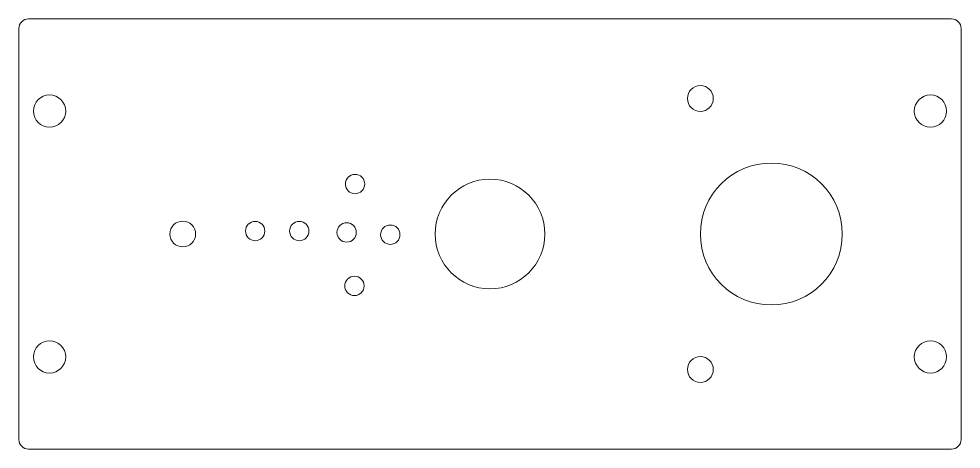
# Model space of a CAD drawing. Header units: millimetres. Extents: x -73 to 73, y -114 to 114.
# Drawn here: x -73 to 73, y -113.8 to -47.1 of the extents above; entities that cross this region are included whole.
import ezdxf

# ---------------------------------------------------------------- set-up
doc = ezdxf.new("R2010")
doc.units = ezdxf.units.MM
doc.header["$MEASUREMENT"] = 0
doc.layers.add('LED', color=7, linetype='Continuous')

msp = doc.modelspace()

# ---------------------------------------------------------------- linework, layer by layer
at = {"layer": 'LED', "color": 250, "lineweight": 9}
for centre, major_axis, ratio in [((32.604, -59.4144), (2.0001, 0), 0.99995), ((-68.2625, -61.3637), (0, 2.5), 1), ((68.2625, -61.3637), (0, 2.5), 1), ((-68.2625, -99.4637), (0, 2.5), 1), ((68.2625, -99.4637), (0, 2.5), 1), ((32.604, -101.4144), (2.0001, 0), 0.99995)]:
    msp.add_ellipse(centre, major_axis=major_axis, ratio=ratio, dxfattribs=at)
for points, knots in [([(73.025, -48.5762), (73.0247, -48.1781), (72.8663, -47.7965), (72.5847, -47.5152), (72.5847, -47.5152), (72.303, -47.2339), (71.923, -47.076), (71.525, -47.0762), (71.525, -47.0762), (71.525, -47.0762), (-71.525, -47.0762), (-71.525, -47.0762), (-71.525, -47.0762), (-71.9231, -47.0765), (-72.3048, -47.2349), (-72.5861, -47.5165), (-72.5861, -47.5165), (-72.8674, -47.7982), (-73.0253, -48.1781), (-73.025, -48.5762), (-73.025, -48.5762), (-73.025, -48.5762), (-73.025, -112.2512), (-73.025, -112.2512), (-73.025, -112.2512), (-73.0248, -112.6493), (-72.8664, -113.031), (-72.5847, -113.3123), (-72.5847, -113.3123), (-72.3031, -113.5936), (-71.9231, -113.7515), (-71.525, -113.7512), (-71.525, -113.7512), (-71.525, -113.7512), (71.525, -113.7512), (71.525, -113.7512), (71.525, -113.7512), (71.923, -113.751), (72.3047, -113.5926), (72.586, -113.3109), (72.586, -113.3109), (72.8673, -113.0293), (73.0252, -112.6493), (73.025, -112.2512), (73.025, -112.2512), (73.025, -112.2512), (73.025, -48.5762), (73.025, -48.5762)], [0, 0, 0, 0, 0.07692308, 0.07692308, 0.07692308, 0.07692308, 0.15384615, 0.15384615, 0.15384615, 0.15384615, 0.23076923, 0.23076923, 0.23076923, 0.23076923, 0.30769231, 0.30769231, 0.30769231, 0.30769231, 0.38461538, 0.38461538, 0.38461538, 0.38461538, 0.46153846, 0.46153846, 0.46153846, 0.46153846, 0.53846154, 0.53846154, 0.53846154, 0.53846154, 0.61538462, 0.61538462, 0.61538462, 0.61538462, 0.69230769, 0.69230769, 0.69230769, 0.69230769, 0.76923077, 0.76923077, 0.76923077, 0.76923077, 0.84615385, 0.84615385, 0.84615385, 0.84615385, 1, 1, 1, 1]), ([(43.604, -69.4134), (49.6783, -69.4134), (54.6038, -74.3398), (54.6038, -80.4144), (54.6038, -80.4144), (54.6039, -86.487), (49.6782, -91.4139), (43.604, -91.4139), (43.604, -91.4139), (37.5301, -91.4136), (32.6039, -86.4882), (32.6039, -80.4144), (32.6039, -80.4144), (32.6044, -74.3384), (37.5298, -69.4141), (43.604, -69.4134)], [0, 0, 0, 0, 0.2, 0.2, 0.2, 0.2, 0.4, 0.4, 0.4, 0.4, 0.6, 0.6, 0.6, 0.6, 1, 1, 1, 1]), ([(-0.0003, -71.9137), (-4.6938, -71.9137), (-8.5001, -75.7205), (-8.5001, -80.4141), (-8.5001, -80.4141), (-8.4998, -85.1069), (-4.6938, -88.9137), (-0.0001, -88.9137), (-0.0001, -88.9137), (4.6937, -88.9137), (8.4998, -85.1077), (8.4998, -80.4141), (8.4998, -80.4141), (8.4999, -75.7191), (4.6935, -71.9143), (-0.0003, -71.9137)], [0, 0, 0, 0, 0.2, 0.2, 0.2, 0.2, 0.4, 0.4, 0.4, 0.4, 0.6, 0.6, 0.6, 0.6, 1, 1, 1, 1]), ([(-47.627, -78.4135), (-46.5228, -78.4135), (-45.6271, -79.3096), (-45.6271, -80.414), (-45.6271, -80.414), (-45.6271, -81.5181), (-46.5228, -82.4139), (-47.6271, -82.4139), (-47.6271, -82.4139), (-48.7314, -82.4133), (-49.6271, -81.5183), (-49.6271, -80.414), (-49.6271, -80.414), (-49.6269, -79.3089), (-48.7314, -78.4141), (-47.627, -78.4135)], [0, 0, 0, 0, 0.2, 0.2, 0.2, 0.2, 0.4, 0.4, 0.4, 0.4, 0.6, 0.6, 0.6, 0.6, 1, 1, 1, 1])]:
    msp.add_open_spline(points, degree=3, knots=knots, dxfattribs=at)
at = {"layer": 'LED', "color": 114, "lineweight": 9}
for points in [[(-20.9193, -71.1702), (-20.0912, -71.1702), (-19.4194, -71.8422), (-19.4194, -72.6704), (-19.4194, -72.6704), (-19.4194, -73.4984), (-20.0912, -74.1702), (-20.9194, -74.1702), (-20.9194, -74.1702), (-21.7476, -74.1698), (-22.4194, -73.4986), (-22.4194, -72.6704), (-22.4194, -72.6704), (-22.4193, -71.8417), (-21.7476, -71.1706), (-20.9193, -71.1702)], [(-36.3982, -78.4542), (-35.5701, -78.4542), (-34.8983, -79.1262), (-34.8983, -79.9544), (-34.8983, -79.9544), (-34.8983, -80.7824), (-35.5701, -81.4542), (-36.3983, -81.4542), (-36.3983, -81.4542), (-37.2265, -81.4538), (-37.8983, -80.7826), (-37.8983, -79.9544), (-37.8983, -79.9544), (-37.8982, -79.1257), (-37.2265, -78.4546), (-36.3982, -78.4542)], [(-29.5623, -78.4542), (-28.7342, -78.4542), (-28.0624, -79.1262), (-28.0624, -79.9544), (-28.0624, -79.9544), (-28.0624, -80.7824), (-28.7342, -81.4542), (-29.5624, -81.4542), (-29.5624, -81.4542), (-30.3906, -81.4538), (-31.0624, -80.7826), (-31.0624, -79.9544), (-31.0624, -79.9544), (-31.0623, -79.1257), (-30.3906, -78.4546), (-29.5623, -78.4542)], [(-22.219, -78.6755), (-21.3909, -78.6755), (-20.7191, -79.3475), (-20.7191, -80.1757), (-20.7191, -80.1757), (-20.7191, -81.0037), (-21.3909, -81.6755), (-22.2191, -81.6755), (-22.2191, -81.6755), (-23.0473, -81.6751), (-23.7191, -81.0039), (-23.7191, -80.1757), (-23.7191, -80.1757), (-23.719, -79.347), (-23.0473, -78.6759), (-22.219, -78.6755)], [(-15.4512, -79.0196), (-14.6231, -79.0196), (-13.9513, -79.6916), (-13.9513, -80.5198), (-13.9513, -80.5198), (-13.9513, -81.3478), (-14.6231, -82.0196), (-15.4513, -82.0196), (-15.4513, -82.0196), (-16.2795, -82.0192), (-16.9513, -81.348), (-16.9513, -80.5198), (-16.9513, -80.5198), (-16.9512, -79.6911), (-16.2795, -79.02), (-15.4512, -79.0196)], [(-21.0075, -86.9571), (-20.1794, -86.9571), (-19.5076, -87.6291), (-19.5076, -88.4573), (-19.5076, -88.4573), (-19.5076, -89.2853), (-20.1794, -89.9571), (-21.0076, -89.9571), (-21.0076, -89.9571), (-21.8358, -89.9567), (-22.5076, -89.2855), (-22.5076, -88.4573), (-22.5076, -88.4573), (-22.5075, -87.6286), (-21.8358, -86.9575), (-21.0075, -86.9571)]]:
    msp.add_open_spline(points, degree=3, knots=[0, 0, 0, 0, 0.2, 0.2, 0.2, 0.2, 0.4, 0.4, 0.4, 0.4, 0.6, 0.6, 0.6, 0.6, 1, 1, 1, 1], dxfattribs=at)

doc.saveas('drawing.dxf')
